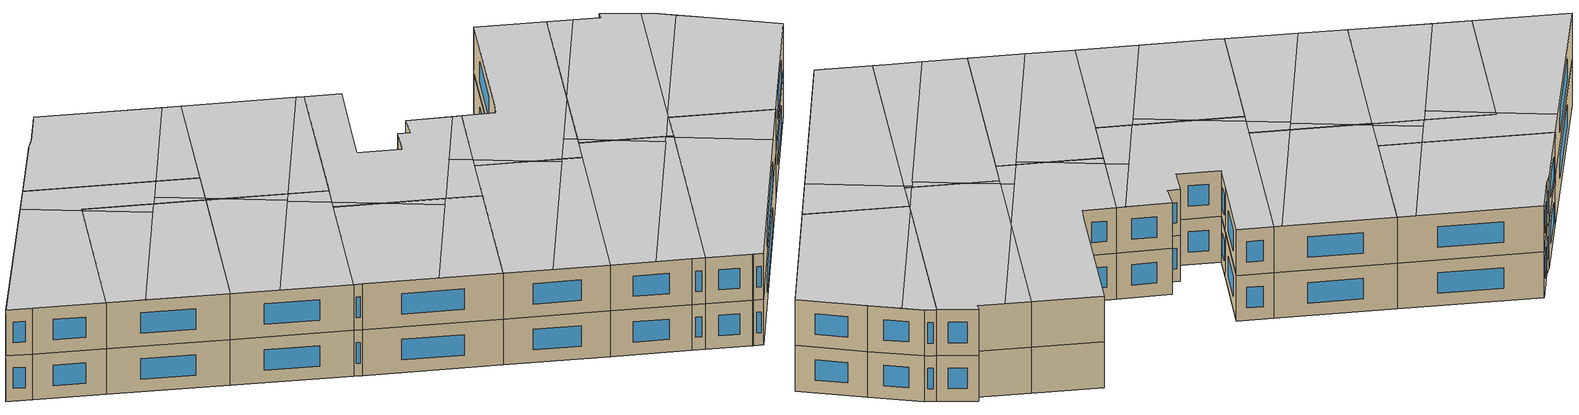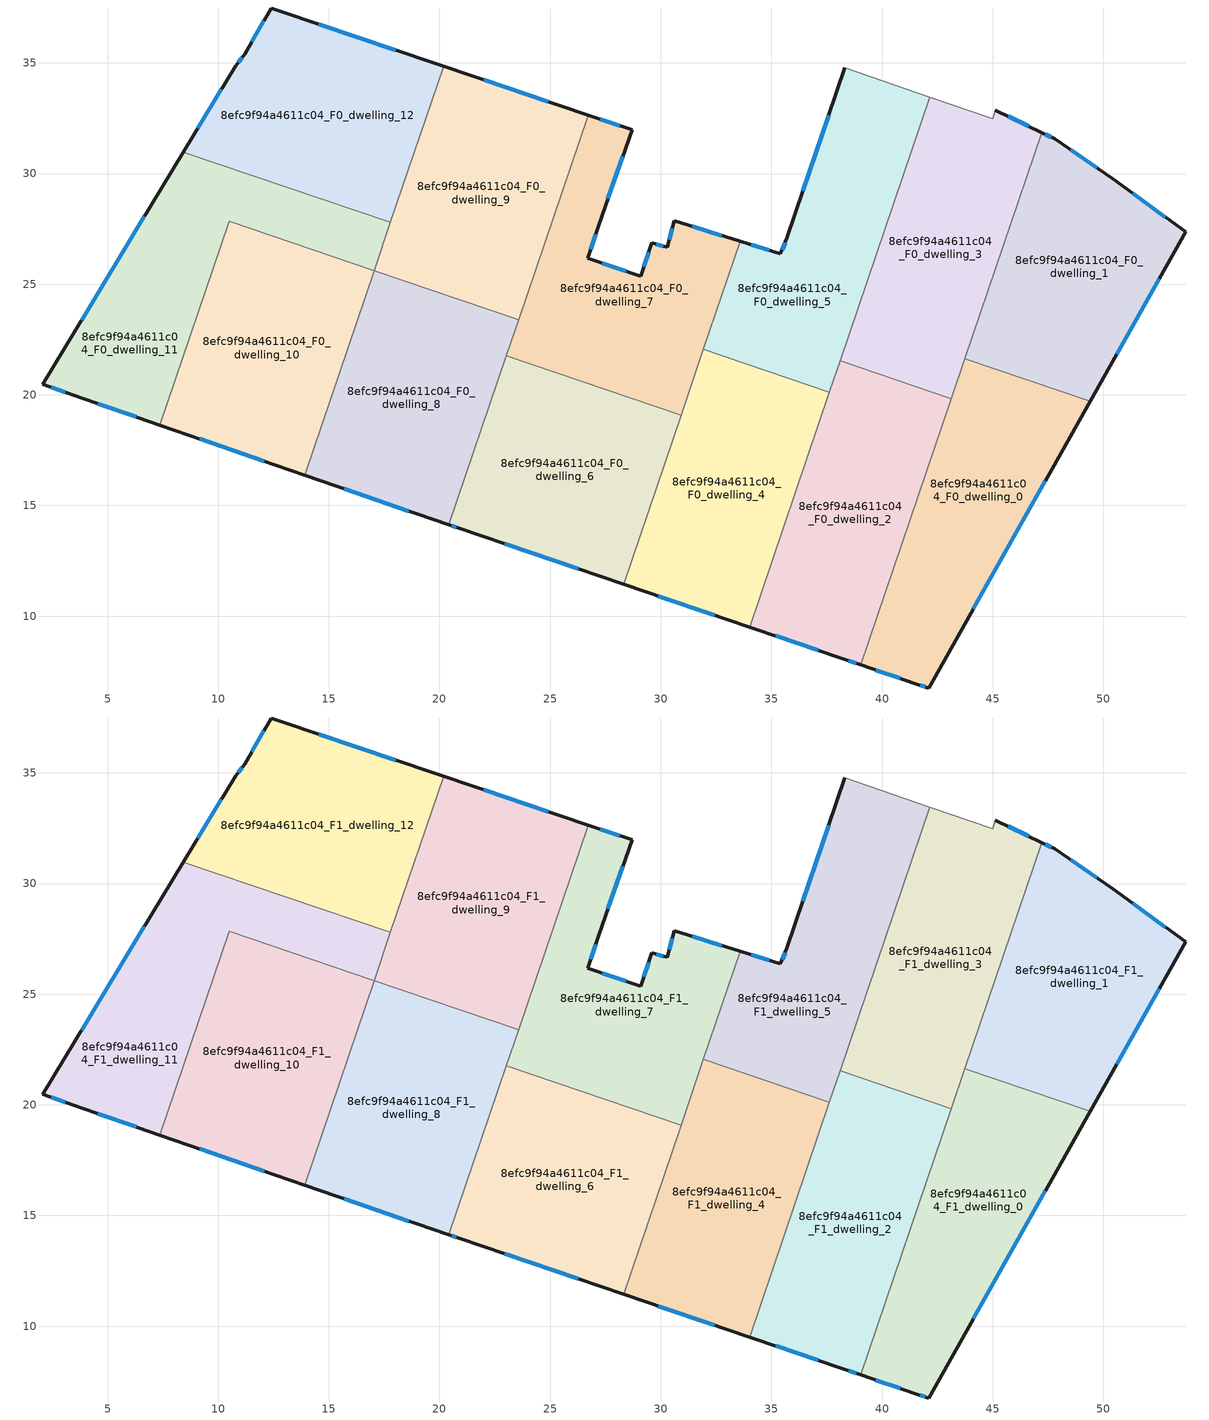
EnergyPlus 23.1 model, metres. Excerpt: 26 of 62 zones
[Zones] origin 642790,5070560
8efc9f94a4611c04_F0_dwelling_0
 floor ground (EU_floor_Construction): 49.41,19.71 42.1,6.75 41.57,6.93 41.5,6.95 39.04,7.8 43.74,21.63 z0
 wall outside (EU_wall_Construction): 39.04,7.8 41.5,6.95 41.57,6.93 42.1,6.75 49.41,19.71 z0:3
 wall to 8efc9f94a4611c04_F0_dwelling_1 (EU_wall_Construction): 49.41,19.71 43.74,21.63 z0:3
 wall to 8efc9f94a4611c04_F0_dwelling_2 (EU_wall_Construction): 43.13,19.82 39.04,7.8 z0:3
 wall to 8efc9f94a4611c04_F0_dwelling_3 (EU_wall_Construction): 43.74,21.63 43.13,19.82 z0:3
 window (EU_Window_Construction): 39.72,7.56 40.82,7.19 / 44.13,10.34 47.38,16.12 / 41.72,6.88 41.96,6.8 z0.83:2.17
8efc9f94a4611c04_F0_dwelling_1
 floor ground (EU_floor_Construction): 50.42,29.76 53.72,27.36 49.41,19.71 43.74,21.63 47.22,31.85 47.81,31.57 z0
 wall outside (EU_wall_Construction): 49.41,19.71 53.72,27.36 50.42,29.76 47.81,31.57 47.22,31.85 z0:3
 wall to 8efc9f94a4611c04_F0_dwelling_3 (EU_wall_Construction): 47.22,31.85 43.74,21.63 z0:3
 window (EU_Window_Construction): 50.6,21.83 52.52,25.24 / 47.65,31.65 47.38,31.77 / 49.7,30.26 48.54,31.07 / 52.8,28.03 51.33,29.1 z0.83:2.17
8efc9f94a4611c04_F0_dwelling_10
 floor ground (EU_floor_Construction): 17.05,25.62 13.9,16.37 7.37,18.63 10.5,27.84 z0
 wall outside (EU_wall_Construction): 7.37,18.63 13.9,16.37 z0:3
 wall to 8efc9f94a4611c04_F0_dwelling_11 (EU_wall_Construction): 17.05,25.62 10.5,27.84 7.37,18.63 z0:3
 wall to 8efc9f94a4611c04_F0_dwelling_8 (EU_wall_Construction): 13.9,16.37 17.04,25.61 z0:3
 window (EU_Window_Construction): 9.18,18.01 12.09,17 z0.83:2.17
8efc9f94a4611c04_F0_dwelling_11
 floor ground (EU_floor_Construction): 17.78,27.79 17.05,25.62 10.5,27.84 7.37,18.63 3.48,19.97 2.08,20.47 8.43,30.97 z0
 wall outside (EU_wall_Construction): 8.43,30.97 2.08,20.47 3.48,19.97 7.37,18.63 z0:3
 wall to 8efc9f94a4611c04_F0_dwelling_12 (EU_wall_Construction): 17.78,27.79 8.43,30.97 z0:3
 wall to 8efc9f94a4611c04_F0_dwelling_9 (EU_wall_Construction): 17.05,25.62 17.78,27.79 z0:3
 window (EU_Window_Construction): 4.56,19.6 6.29,19 / 2.47,20.33 3.09,20.11 / 6.67,28.07 3.84,23.38 z0.83:2.17
8efc9f94a4611c04_F0_dwelling_12
 floor ground (EU_floor_Construction): 20.19,34.85 17.78,27.79 8.43,30.97 10.79,34.88 11.19,35.38 12.39,37.48 z0
 wall outside (EU_wall_Construction): 20.19,34.85 12.39,37.48 11.19,35.38 10.79,34.88 8.43,30.97 z0:3
 wall to 8efc9f94a4611c04_F0_dwelling_9 (EU_wall_Construction): 17.78,27.79 20.19,34.85 z0:3
 window (EU_Window_Construction): 10.13,33.8 9.08,32.05 / 11.08,35.24 10.9,35.02 / 12.06,36.9 11.52,35.96 / 18.03,35.58 14.55,36.75 z0.83:2.17
8efc9f94a4611c04_F0_dwelling_2
 floor ground (EU_floor_Construction): 43.13,19.82 39.04,7.8 38.3,8.05 34.02,9.51 38.1,21.53 z0
 wall outside (EU_wall_Construction): 34.02,9.51 38.3,8.05 39.04,7.8 z0:3
 wall to 8efc9f94a4611c04_F0_dwelling_3 (EU_wall_Construction): 43.13,19.82 38.1,21.53 z0:3
 wall to 8efc9f94a4611c04_F0_dwelling_4 (EU_wall_Construction): 37.62,20.11 34.02,9.51 z0:3
 wall to 8efc9f94a4611c04_F0_dwelling_5 (EU_wall_Construction): 38.1,21.53 37.62,20.11 z0:3
 window (EU_Window_Construction): 35.2,9.1 37.11,8.46 / 38.51,7.98 38.83,7.87 z0.83:2.17
8efc9f94a4611c04_F0_dwelling_3
 floor ground (EU_floor_Construction): 47.22,31.85 43.13,19.82 38.1,21.53 42.16,33.45 45.01,32.47 45.11,32.87 z0
 wall outside (EU_wall_Construction): 47.22,31.85 45.11,32.87 z0:3
 wall adiabatic (EU_wall_Construction): 45.11,32.87 45.01,32.47 42.16,33.45 z0:3
 wall to 8efc9f94a4611c04_F0_dwelling_5 (EU_wall_Construction): 42.16,33.45 38.1,21.53 z0:3
 window (EU_Window_Construction): 46.64,32.14 45.7,32.59 z0.83:2.17
8efc9f94a4611c04_F0_dwelling_4
 floor ground (EU_floor_Construction): 37.62,20.11 34.02,9.51 28.32,11.44 31.93,22.05 z0
 wall outside (EU_wall_Construction): 28.32,11.44 34.02,9.51 z0:3
 wall to 8efc9f94a4611c04_F0_dwelling_5 (EU_wall_Construction): 37.62,20.11 31.93,22.05 z0:3
 wall to 8efc9f94a4611c04_F0_dwelling_6 (EU_wall_Construction): 30.92,19.08 28.32,11.44 z0:3
 wall to 8efc9f94a4611c04_F0_dwelling_7 (EU_wall_Construction): 31.93,22.05 30.92,19.08 z0:3
 window (EU_Window_Construction): 29.9,10.9 32.44,10.04 z0.83:2.17
8efc9f94a4611c04_F0_dwelling_5
 floor ground (EU_floor_Construction): 42.16,33.45 37.62,20.11 31.93,22.05 33.59,26.93 35.4,26.37 35.7,27.07 38.31,34.77 z0
 wall outside (EU_wall_Construction): 38.31,34.77 35.7,27.07 35.4,26.37 33.59,26.93 z0:3
 wall adiabatic (EU_wall_Construction): 42.16,33.45 38.31,34.77 z0:3
 wall to 8efc9f94a4611c04_F0_dwelling_7 (EU_wall_Construction): 33.59,26.93 31.93,22.05 z0:3
 window (EU_Window_Construction): 34.9,26.52 34.09,26.78 / 35.62,26.87 35.49,26.56 / 37.59,32.64 36.43,29.2 z0.83:2.17
8efc9f94a4611c04_F0_dwelling_6
 floor ground (EU_floor_Construction): 30.92,19.08 28.32,11.44 20.89,13.96 20.42,14.12 23.02,21.77 z0
 wall outside (EU_wall_Construction): 20.42,14.12 20.89,13.96 28.32,11.44 z0:3
 wall to 8efc9f94a4611c04_F0_dwelling_7 (EU_wall_Construction): 30.92,19.08 23.02,21.77 z0:3
 wall to 8efc9f94a4611c04_F0_dwelling_8 (EU_wall_Construction): 23.02,21.77 20.42,14.12 z0:3
 window (EU_Window_Construction): 20.55,14.08 20.76,14.01 / 22.95,13.26 26.26,12.14 z0.83:2.17
8efc9f94a4611c04_F0_dwelling_7
 floor ground (EU_floor_Construction): 28.7,31.97 27.2,27.67 26.7,26.17 29.1,25.37 29.6,26.87 30.3,26.67 30.6,27.87 33.59,26.93 30.92,19.08 23.02,21.77 26.72,32.64 z0
 wall outside (EU_wall_Construction): 33.59,26.93 30.6,27.87 30.3,26.67 29.6,26.87 29.1,25.37 26.7,26.17 27.2,27.67 28.7,31.97 26.72,32.64 z0:3
 wall to 8efc9f94a4611c04_F0_dwelling_9 (EU_wall_Construction): 26.72,32.64 23.57,23.39 z0:3
 wall to 8efc9f94a4611c04_F0_dwelling_8 (EU_wall_Construction): 23.57,23.39 23.02,21.77 z0:3
 window (EU_Window_Construction): 26.84,26.59 27.06,27.26 / 28.43,25.59 27.36,25.95 / 29.46,26.45 29.24,25.78 / 30.11,26.72 29.79,26.81 / 30.52,27.54 30.38,27 / 32.76,27.19 31.43,27.61 / 28.15,32.16 27.27,32.46 / 27.61,28.86 28.29,30.78 z0.83:2.17
8efc9f94a4611c04_F0_dwelling_8
 floor ground (EU_floor_Construction): 23.57,23.39 20.42,14.12 13.9,16.37 17.04,25.61 z0
 wall outside (EU_wall_Construction): 13.9,16.37 20.42,14.12 z0:3
 wall to 8efc9f94a4611c04_F0_dwelling_9 (EU_wall_Construction): 23.57,23.39 17.04,25.61 z0:3
 window (EU_Window_Construction): 15.71,15.75 18.62,14.75 z0.83:2.17
8efc9f94a4611c04_F0_dwelling_9
 floor ground (EU_floor_Construction): 26.72,32.64 23.57,23.39 17.04,25.61 20.19,34.85 z0
 wall outside (EU_wall_Construction): 26.72,32.64 20.19,34.85 z0:3
 window (EU_Window_Construction): 24.91,33.25 21.99,34.24 z0.83:2.17
8efc9f94a4611c04_F1_dwelling_0
 floor to 8efc9f94a4611c04_F0_dwelling_0 (EU_floor_Construction): 49.41,19.71 42.1,6.75 41.57,6.93 41.5,6.95 39.04,7.8 43.74,21.63 z3
 wall outside (EU_wall_Construction): 39.04,7.8 41.5,6.95 41.57,6.93 42.1,6.75 49.41,19.71 z3:6
 wall to 8efc9f94a4611c04_F1_dwelling_1 (EU_wall_Construction): 49.41,19.71 43.74,21.63 z3:6
 wall to 8efc9f94a4611c04_F1_dwelling_2 (EU_wall_Construction): 43.13,19.82 39.04,7.8 z3:6
 wall to 8efc9f94a4611c04_F1_dwelling_3 (EU_wall_Construction): 43.74,21.63 43.13,19.82 z3:6
 window (EU_Window_Construction): 39.72,7.56 40.82,7.19 / 44.13,10.34 47.38,16.12 / 41.72,6.88 41.96,6.8 z3.83:5.17
 ceiling to 8efc9f94a4611c04_F2_dwelling_11 (EU_floor_Construction): 42.1,6.75 47.86,16.97 43.07,19.66 39.04,7.8 41.5,6.95 z6
 ceiling to 8efc9f94a4611c04_F2_dwelling_10 (EU_floor_Construction): 47.86,16.97 49.4,19.71 43.74,21.63 43.07,19.66 z6
8efc9f94a4611c04_F1_dwelling_1
 floor to 8efc9f94a4611c04_F0_dwelling_1 (EU_floor_Construction): 50.42,29.76 53.72,27.36 49.41,19.71 43.74,21.63 47.22,31.85 47.81,31.57 z3
 wall outside (EU_wall_Construction): 49.41,19.71 53.72,27.36 50.42,29.76 47.81,31.57 47.22,31.85 z3:6
 wall to 8efc9f94a4611c04_F1_dwelling_3 (EU_wall_Construction): 47.22,31.85 43.74,21.63 z3:6
 window (EU_Window_Construction): 50.6,21.83 52.52,25.24 / 47.65,31.65 47.38,31.77 / 49.7,30.26 48.54,31.07 / 52.8,28.03 51.33,29.1 z3.83:5.17
 ceiling to 8efc9f94a4611c04_F2_dwelling_10 (EU_floor_Construction): 49.4,19.71 53.72,27.36 50.42,29.76 48.85,30.85 43.87,21.99 43.74,21.63 z6
 ceiling to 8efc9f94a4611c04_F2_dwelling_8 (EU_floor_Construction): 43.87,21.99 48.85,30.85 47.81,31.57 47.22,31.85 z6
8efc9f94a4611c04_F1_dwelling_10
 floor to 8efc9f94a4611c04_F0_dwelling_10 (EU_floor_Construction): 17.05,25.62 13.9,16.37 7.37,18.63 10.5,27.84 z3
 wall outside (EU_wall_Construction): 7.37,18.63 13.9,16.37 z3:6
 wall to 8efc9f94a4611c04_F1_dwelling_11 (EU_wall_Construction): 17.05,25.62 10.5,27.84 7.37,18.63 z3:6
 wall to 8efc9f94a4611c04_F1_dwelling_8 (EU_wall_Construction): 13.9,16.37 17.04,25.61 z3:6
 window (EU_Window_Construction): 9.18,18.01 12.09,17 z3.83:5.17
 ceiling to 8efc9f94a4611c04_F2_dwelling_3 (EU_floor_Construction): 13.9,16.37 17.05,25.62 14.32,26.54 9.46,17.91 z6
 ceiling to 8efc9f94a4611c04_F2_dwelling_1 (EU_floor_Construction): 9.46,17.91 13.88,25.76 10.45,27.69 7.37,18.63 z6
 ceiling to 8efc9f94a4611c04_F2_dwelling_0 (EU_floor_Construction): 13.88,25.76 14.32,26.54 10.5,27.84 10.45,27.69 z6
8efc9f94a4611c04_F1_dwelling_11
 floor to 8efc9f94a4611c04_F0_dwelling_11 (EU_floor_Construction): 17.78,27.79 17.05,25.62 10.5,27.84 7.37,18.63 3.48,19.97 2.08,20.47 8.43,30.97 z3
 wall outside (EU_wall_Construction): 8.43,30.97 2.08,20.47 3.48,19.97 7.37,18.63 z3:6
 wall to 8efc9f94a4611c04_F1_dwelling_12 (EU_wall_Construction): 17.78,27.79 8.43,30.97 z3:6
 wall to 8efc9f94a4611c04_F1_dwelling_9 (EU_wall_Construction): 17.05,25.62 17.78,27.79 z3:6
 window (EU_Window_Construction): 4.56,19.6 6.29,19 / 2.47,20.33 3.09,20.11 / 6.67,28.07 3.84,23.38 z3.83:5.17
 ceiling to 8efc9f94a4611c04_F2_dwelling_1 (EU_floor_Construction): 7.37,18.63 10.45,27.69 7.46,29.38 2.08,20.47 3.48,19.97 z6
 ceiling to 8efc9f94a4611c04_F2_dwelling_0 (EU_floor_Construction): 14.32,26.54 15.47,28.58 8.43,30.97 7.46,29.38 10.45,27.69 10.5,27.84 z6
 ceiling adiabatic (EU_roof_Construction): 17.1,25.77 17.78,27.79 15.47,28.58 14.66,27.14 z6
 ceiling to 8efc9f94a4611c04_F2_dwelling_3 (EU_floor_Construction): 17.05,25.62 17.1,25.77 14.66,27.14 14.32,26.54 z6
8efc9f94a4611c04_F1_dwelling_12
 floor to 8efc9f94a4611c04_F0_dwelling_12 (EU_floor_Construction): 20.19,34.85 17.78,27.79 8.43,30.97 10.79,34.88 11.19,35.38 12.39,37.48 z3
 wall outside (EU_wall_Construction): 20.19,34.85 12.39,37.48 11.19,35.38 10.79,34.88 8.43,30.97 z3:6
 wall to 8efc9f94a4611c04_F1_dwelling_9 (EU_wall_Construction): 17.78,27.79 20.19,34.85 z3:6
 window (EU_Window_Construction): 10.13,33.8 9.08,32.05 / 11.08,35.24 10.9,35.02 / 12.06,36.9 11.52,35.96 / 18.03,35.58 14.55,36.75 z3.83:5.17
 ceiling to 8efc9f94a4611c04_F2_dwelling_0 (EU_floor_Construction): 15.47,28.58 19.19,35.19 12.39,37.48 11.19,35.38 10.79,34.88 8.43,30.97 z6
 ceiling adiabatic (EU_roof_Construction): 17.78,27.79 20.19,34.85 19.19,35.19 15.47,28.58 z6
8efc9f94a4611c04_F1_dwelling_2
 floor to 8efc9f94a4611c04_F0_dwelling_2 (EU_floor_Construction): 43.13,19.82 39.04,7.8 38.3,8.05 34.02,9.51 38.1,21.53 z3
 wall outside (EU_wall_Construction): 34.02,9.51 38.3,8.05 39.04,7.8 z3:6
 wall to 8efc9f94a4611c04_F1_dwelling_3 (EU_wall_Construction): 43.13,19.82 38.1,21.53 z3:6
 wall to 8efc9f94a4611c04_F1_dwelling_4 (EU_wall_Construction): 37.62,20.11 34.02,9.51 z3:6
 wall to 8efc9f94a4611c04_F1_dwelling_5 (EU_wall_Construction): 38.1,21.53 37.62,20.11 z3:6
 window (EU_Window_Construction): 35.2,9.1 37.11,8.46 / 38.51,7.98 38.83,7.87 z3.83:5.17
 ceiling to 8efc9f94a4611c04_F2_dwelling_9 (EU_floor_Construction): 36.38,8.7 42.45,19.49 39.92,20.91 38.1,21.53 34.02,9.51 z6
 ceiling to 8efc9f94a4611c04_F2_dwelling_11 (EU_floor_Construction): 39.04,7.8 43.07,19.66 42.68,19.88 36.38,8.7 38.3,8.05 z6
 ceiling to 8efc9f94a4611c04_F2_dwelling_8 (EU_floor_Construction): 42.45,19.49 42.72,19.96 39.92,20.91 z6
 ceiling to 8efc9f94a4611c04_F2_dwelling_10 (EU_floor_Construction): 43.07,19.66 43.13,19.82 42.72,19.96 42.68,19.88 z6
8efc9f94a4611c04_F1_dwelling_3
 floor to 8efc9f94a4611c04_F0_dwelling_3 (EU_floor_Construction): 47.22,31.85 43.13,19.82 38.1,21.53 42.16,33.45 45.01,32.47 45.11,32.87 z3
 wall outside (EU_wall_Construction): 47.22,31.85 45.11,32.87 z3:6
 wall adiabatic (EU_wall_Construction): 45.11,32.87 45.01,32.47 42.16,33.45 z3:6
 wall to 8efc9f94a4611c04_F1_dwelling_5 (EU_wall_Construction): 42.16,33.45 38.1,21.53 z3:6
 window (EU_Window_Construction): 46.64,32.14 45.7,32.59 z3.83:5.17
 ceiling to 8efc9f94a4611c04_F2_dwelling_8 (EU_floor_Construction): 43.87,21.99 47.22,31.85 45.11,32.87 45.01,32.47 43.56,32.97 39.62,25.97 38.22,21.87 39.92,20.91 42.72,19.96 z6
 ceiling to 8efc9f94a4611c04_F2_dwelling_6 (EU_floor_Construction): 39.62,25.97 43.56,32.97 42.16,33.45 z6
 ceiling to 8efc9f94a4611c04_F2_dwelling_10 (EU_floor_Construction): 43.13,19.82 43.87,21.99 42.72,19.96 z6
 ceiling to 8efc9f94a4611c04_F2_dwelling_9 (EU_floor_Construction): 39.92,20.91 38.22,21.87 38.1,21.53 z6
8efc9f94a4611c04_F1_dwelling_4
 floor to 8efc9f94a4611c04_F0_dwelling_4 (EU_floor_Construction): 37.62,20.11 34.02,9.51 28.32,11.44 31.93,22.05 z3
 wall outside (EU_wall_Construction): 28.32,11.44 34.02,9.51 z3:6
 wall to 8efc9f94a4611c04_F1_dwelling_5 (EU_wall_Construction): 37.62,20.11 31.93,22.05 z3:6
 wall to 8efc9f94a4611c04_F1_dwelling_6 (EU_wall_Construction): 30.92,19.08 28.32,11.44 z3:6
 wall to 8efc9f94a4611c04_F1_dwelling_7 (EU_wall_Construction): 31.93,22.05 30.92,19.08 z3:6
 window (EU_Window_Construction): 29.9,10.9 32.44,10.04 z3.83:5.17
 ceiling to 8efc9f94a4611c04_F2_dwelling_7 (EU_floor_Construction): 30.93,10.55 36.39,20.24 35.05,20.99 31.93,22.05 28.32,11.44 z6
 ceiling to 8efc9f94a4611c04_F2_dwelling_6 (EU_floor_Construction): 36.39,20.24 36.53,20.49 35.05,20.99 z6
 ceiling to 8efc9f94a4611c04_F2_dwelling_9 (EU_floor_Construction): 34.02,9.51 37.62,20.11 36.53,20.49 30.93,10.55 z6
8efc9f94a4611c04_F1_dwelling_5
 floor to 8efc9f94a4611c04_F0_dwelling_5 (EU_floor_Construction): 42.16,33.45 37.62,20.11 31.93,22.05 33.59,26.93 35.4,26.37 35.7,27.07 38.31,34.77 z3
 wall outside (EU_wall_Construction): 38.31,34.77 35.7,27.07 35.4,26.37 33.59,26.93 z3:6
 wall adiabatic (EU_wall_Construction): 42.16,33.45 38.31,34.77 z3:6
 wall to 8efc9f94a4611c04_F1_dwelling_7 (EU_wall_Construction): 33.59,26.93 31.93,22.05 z3:6
 window (EU_Window_Construction): 34.9,26.52 34.09,26.78 / 35.62,26.87 35.49,26.56 / 37.59,32.64 36.43,29.2 z3.83:5.17
 ceiling to 8efc9f94a4611c04_F2_dwelling_6 (EU_floor_Construction): 36.53,20.49 39.62,25.97 42.16,33.45 38.31,34.77 35.7,27.07 35.4,26.37 33.59,26.93 32.13,22.63 35.05,20.99 z6
 ceiling to 8efc9f94a4611c04_F2_dwelling_8 (EU_floor_Construction): 38.22,21.87 39.62,25.97 37.53,22.26 z6
 ceiling to 8efc9f94a4611c04_F2_dwelling_7 (EU_floor_Construction): 35.05,20.99 32.13,22.63 31.93,22.05 z6
 ceiling to 8efc9f94a4611c04_F2_dwelling_9 (EU_floor_Construction): 37.62,20.11 38.22,21.87 37.53,22.26 36.53,20.49 z6
8efc9f94a4611c04_F1_dwelling_6
 floor to 8efc9f94a4611c04_F0_dwelling_6 (EU_floor_Construction): 30.92,19.08 28.32,11.44 20.89,13.96 20.42,14.12 23.02,21.77 z3
 wall outside (EU_wall_Construction): 20.42,14.12 20.89,13.96 28.32,11.44 z3:6
 wall to 8efc9f94a4611c04_F1_dwelling_7 (EU_wall_Construction): 30.92,19.08 23.02,21.77 z3:6
 wall to 8efc9f94a4611c04_F1_dwelling_8 (EU_wall_Construction): 23.02,21.77 20.42,14.12 z3:6
 window (EU_Window_Construction): 20.55,14.08 20.76,14.01 / 22.95,13.26 26.26,12.14 z3.83:5.17
 ceiling to 8efc9f94a4611c04_F2_dwelling_5 (EU_floor_Construction): 24.92,12.59 28.62,19.17 25.52,20.92 23.02,21.77 20.42,14.12 20.89,13.96 z6
 ceiling to 8efc9f94a4611c04_F2_dwelling_7 (EU_floor_Construction): 28.32,11.44 30.92,19.08 28.95,19.75 24.92,12.59 z6
 ceiling to 8efc9f94a4611c04_F2_dwelling_4 (EU_floor_Construction): 28.62,19.17 28.95,19.75 25.52,20.92 z6
8efc9f94a4611c04_F1_dwelling_7
 floor to 8efc9f94a4611c04_F0_dwelling_7 (EU_floor_Construction): 28.7,31.97 27.2,27.67 26.7,26.17 29.1,25.37 29.6,26.87 30.3,26.67 30.6,27.87 33.59,26.93 30.92,19.08 23.02,21.77 26.72,32.64 z3
 wall outside (EU_wall_Construction): 33.59,26.93 30.6,27.87 30.3,26.67 29.6,26.87 29.1,25.37 26.7,26.17 27.2,27.67 28.7,31.97 26.72,32.64 z3:6
 wall to 8efc9f94a4611c04_F1_dwelling_9 (EU_wall_Construction): 26.72,32.64 23.57,23.39 z3:6
 wall to 8efc9f94a4611c04_F1_dwelling_8 (EU_wall_Construction): 23.57,23.39 23.02,21.77 z3:6
 window (EU_Window_Construction): 26.84,26.59 27.06,27.26 / 28.43,25.59 27.36,25.95 / 29.46,26.45 29.24,25.78 / 30.11,26.72 29.79,26.81 / 30.52,27.54 30.38,27 / 32.76,27.19 31.43,27.61 / 28.15,32.16 27.27,32.46 / 27.61,28.86 28.29,30.78 z3.83:5.17
 ceiling to 8efc9f94a4611c04_F2_dwelling_4 (EU_floor_Construction): 28.95,19.75 33.09,27.09 30.6,27.87 30.3,26.67 29.6,26.87 29.1,25.37 26.7,26.17 27.2,27.67 28.7,31.97 26.72,32.64 23.18,22.24 25.52,20.92 z6
 ceiling to 8efc9f94a4611c04_F2_dwelling_5 (EU_floor_Construction): 25.52,20.92 23.18,22.24 23.02,21.77 z6
 ceiling to 8efc9f94a4611c04_F2_dwelling_7 (EU_floor_Construction): 30.92,19.08 32.13,22.63 30.95,23.3 28.95,19.75 z6
 ceiling to 8efc9f94a4611c04_F2_dwelling_6 (EU_floor_Construction): 32.13,22.63 33.59,26.93 33.09,27.09 30.95,23.3 z6
8efc9f94a4611c04_F1_dwelling_8
 floor to 8efc9f94a4611c04_F0_dwelling_8 (EU_floor_Construction): 23.57,23.39 20.42,14.12 13.9,16.37 17.04,25.61 z3
 wall outside (EU_wall_Construction): 13.9,16.37 20.42,14.12 z3:6
 wall to 8efc9f94a4611c04_F1_dwelling_9 (EU_wall_Construction): 23.57,23.39 17.04,25.61 z3:6
 window (EU_Window_Construction): 15.71,15.75 18.62,14.75 z3.83:5.17
 ceiling to 8efc9f94a4611c04_F2_dwelling_3 (EU_floor_Construction): 16.52,15.47 21.06,23.54 17.9,25.31 17.04,25.61 13.9,16.37 z6
 ceiling to 8efc9f94a4611c04_F2_dwelling_2 (EU_floor_Construction): 21.06,23.54 21.4,24.13 17.9,25.31 z6
 ceiling to 8efc9f94a4611c04_F2_dwelling_5 (EU_floor_Construction): 20.42,14.12 23.18,22.24 21.02,23.45 16.52,15.47 z6
 ceiling to 8efc9f94a4611c04_F2_dwelling_4 (EU_floor_Construction): 23.18,22.24 23.57,23.39 21.4,24.13 21.02,23.45 z6
8efc9f94a4611c04_F1_dwelling_9
 floor to 8efc9f94a4611c04_F0_dwelling_9 (EU_floor_Construction): 26.72,32.64 23.57,23.39 17.04,25.61 20.19,34.85 z3
 wall outside (EU_wall_Construction): 26.72,32.64 20.19,34.85 z3:6
 window (EU_Window_Construction): 24.91,33.25 21.99,34.24 z3.83:5.17
 ceiling to 8efc9f94a4611c04_F2_dwelling_2 (EU_floor_Construction): 21.4,24.13 26.28,32.79 20.19,34.85 17.1,25.77 17.9,25.31 z6
 ceiling adiabatic (EU_roof_Construction): 23.57,23.39 26.72,32.64 26.28,32.79 21.4,24.13 z6
 ceiling to 8efc9f94a4611c04_F2_dwelling_3 (EU_floor_Construction): 17.9,25.31 17.1,25.77 17.05,25.62 z6
[Building]
EU S2 Campaign: North Axis=0; Terrain=City; Solar Distribution=FullExterior
[Site:Location]
Lyon-Bron: Latitude=45.75; Longitude=5; Time Zone=1; Elevation=198
[SizingPeriod:WeatherFileDays]
AnnualSizingPeriod: Begin Month=1; Begin Day of Month=1; End Month=12; End Day of Month=31; Day of Week for Start Day=Monday; Use Weather File Daylight Saving Period=No; Use Weather File Rain and Snow Indicators=No
[MATERIAL]
EU_InternalMass_Material: Roughness=MediumRough; Thickness=0.1; Conductivity=1; Density=1800; Specific Heat=900; Thermal Absorptance=0.9; Solar Absorptance=0.7; Visible Absorptance=0.7
[MATERIAL:NOMASS] Roughness=MediumRough; Thermal Absorptance=0.9; Solar Absorptance=0.7; Visible Absorptance=0.7
Name | Thermal Resistance
EU_wall_NoMass | 1.97775
EU_roof_NoMass | 1.81626
EU_floor_NoMass | 1.84812
[WINDOWMATERIAL:SIMPLEGLAZINGSYSTEM]
EU_Window_SimpleGlazing: UFactor=3.27502; Solar Heat Gain Coefficient=0.76; Visible Transmittance=0.76
[CONSTRUCTION]
EU_wall_Construction: EU_wall_NoMass
EU_roof_Construction: EU_roof_NoMass
EU_floor_Construction: EU_floor_NoMass
EU_Window_Construction: EU_Window_SimpleGlazing
EU_InternalMass_Construction: EU_InternalMass_Material
[ZONE] Type=1; Multiplier=1; Ceiling Height=autocalculate; Floor Area=autocalculate; Part of Total Floor Area=Yes
Name | Volume
8efc9f94a4611c04_F0_dwelling_0; 8efc9f94a4611c04_F1_dwelling_0 | 202.153
8efc9f94a4611c04_F0_dwelling_1; 8efc9f94a4611c04_F1_dwelling_1; 8efc9f94a4611c04_F0_dwelling_7; 8efc9f94a4611c04_F1_dwelling_7 | 202.135
8efc9f94a4611c04_F0_dwelling_10; 8efc9f94a4611c04_F1_dwelling_10; 8efc9f94a4611c04_F0_dwelling_11; 8efc9f94a4611c04_F1_dwelling_11 | 202.138
8efc9f94a4611c04_F0_dwelling_12; 8efc9f94a4611c04_F1_dwelling_12; 8efc9f94a4611c04_F0_dwelling_6; 8efc9f94a4611c04_F1_dwelling_6 | 202.134
8efc9f94a4611c04_F0_dwelling_2; 8efc9f94a4611c04_F1_dwelling_2 | 202.1
8efc9f94a4611c04_F0_dwelling_3; 8efc9f94a4611c04_F1_dwelling_3; 8efc9f94a4611c04_F0_dwelling_8; 8efc9f94a4611c04_F1_dwelling_8 | 202.113
8efc9f94a4611c04_F0_dwelling_4; 8efc9f94a4611c04_F1_dwelling_4 | 202.154
8efc9f94a4611c04_F0_dwelling_5; 8efc9f94a4611c04_F1_dwelling_5 | 202.143
8efc9f94a4611c04_F0_dwelling_9; 8efc9f94a4611c04_F1_dwelling_9 | 202.12
[INTERNALMASS] Construction=EU_InternalMass_Construction
Name | Zone or ZoneList | Surface Area
8efc9f94a4611c04_F0_dwelling_0_EU_InternalMass | 8efc9f94a4611c04_F0_dwelling_0 | 67.3843
8efc9f94a4611c04_F0_dwelling_1_EU_InternalMass | 8efc9f94a4611c04_F0_dwelling_1 | 67.3783
8efc9f94a4611c04_F0_dwelling_2_EU_InternalMass | 8efc9f94a4611c04_F0_dwelling_2 | 67.3668
8efc9f94a4611c04_F0_dwelling_3_EU_InternalMass | 8efc9f94a4611c04_F0_dwelling_3 | 67.3711
8efc9f94a4611c04_F0_dwelling_4_EU_InternalMass | 8efc9f94a4611c04_F0_dwelling_4 | 67.3826
8efc9f94a4611c04_F0_dwelling_5_EU_InternalMass | 8efc9f94a4611c04_F0_dwelling_5 | 67.381
8efc9f94a4611c04_F0_dwelling_6_EU_InternalMass | 8efc9f94a4611c04_F0_dwelling_6 | 67.3761
8efc9f94a4611c04_F0_dwelling_7_EU_InternalMass | 8efc9f94a4611c04_F0_dwelling_7 | 67.3781
8efc9f94a4611c04_F0_dwelling_8_EU_InternalMass | 8efc9f94a4611c04_F0_dwelling_8 | 67.3727
8efc9f94a4611c04_F0_dwelling_9_EU_InternalMass | 8efc9f94a4611c04_F0_dwelling_9 | 67.3726
8efc9f94a4611c04_F0_dwelling_10_EU_InternalMass | 8efc9f94a4611c04_F0_dwelling_10 | 67.3805
8efc9f94a4611c04_F0_dwelling_11_EU_InternalMass | 8efc9f94a4611c04_F0_dwelling_11 | 67.3796
8efc9f94a4611c04_F0_dwelling_12_EU_InternalMass | 8efc9f94a4611c04_F0_dwelling_12 | 67.3776
8efc9f94a4611c04_F1_dwelling_0_EU_InternalMass | 8efc9f94a4611c04_F1_dwelling_0 | 67.3843
8efc9f94a4611c04_F1_dwelling_1_EU_InternalMass | 8efc9f94a4611c04_F1_dwelling_1 | 67.3783
8efc9f94a4611c04_F1_dwelling_2_EU_InternalMass | 8efc9f94a4611c04_F1_dwelling_2 | 67.3668
8efc9f94a4611c04_F1_dwelling_3_EU_InternalMass | 8efc9f94a4611c04_F1_dwelling_3 | 67.3711
8efc9f94a4611c04_F1_dwelling_4_EU_InternalMass | 8efc9f94a4611c04_F1_dwelling_4 | 67.3826
8efc9f94a4611c04_F1_dwelling_5_EU_InternalMass | 8efc9f94a4611c04_F1_dwelling_5 | 67.381
8efc9f94a4611c04_F1_dwelling_6_EU_InternalMass | 8efc9f94a4611c04_F1_dwelling_6 | 67.3761
8efc9f94a4611c04_F1_dwelling_7_EU_InternalMass | 8efc9f94a4611c04_F1_dwelling_7 | 67.3781
8efc9f94a4611c04_F1_dwelling_8_EU_InternalMass | 8efc9f94a4611c04_F1_dwelling_8 | 67.3727
8efc9f94a4611c04_F1_dwelling_9_EU_InternalMass | 8efc9f94a4611c04_F1_dwelling_9 | 67.3726
8efc9f94a4611c04_F1_dwelling_10_EU_InternalMass | 8efc9f94a4611c04_F1_dwelling_10 | 67.3805
8efc9f94a4611c04_F1_dwelling_11_EU_InternalMass | 8efc9f94a4611c04_F1_dwelling_11 | 67.3796
8efc9f94a4611c04_F1_dwelling_12_EU_InternalMass | 8efc9f94a4611c04_F1_dwelling_12 | 67.3776
[OTHEREQUIPMENT] Fuel Type=Electricity; Design Level Calculation Method=Watts/Area; Power per Zone Floor Area=1; Fraction Latent=0; Fraction Radiant=0; Fraction Lost=0; Carbon Dioxide Generation Rate=0; EndUse Subcategory=EU_Step8_InternalGains
Name | Zone or ZoneList or Space or SpaceList | Schedule
EU_Step8_InternalGain_8efc9f94a4611c04_F0_dwelling_0_f000 | 8efc9f94a4611c04_F0_dwelling_0 | EU_Step8_GainSchedule_8efc9f94a4611c04_F0_dwelling_0_f000
EU_Step8_InternalGain_8efc9f94a4611c04_F0_dwelling_1_f000 | 8efc9f94a4611c04_F0_dwelling_1 | EU_Step8_GainSchedule_8efc9f94a4611c04_F0_dwelling_1_f000
EU_Step8_InternalGain_8efc9f94a4611c04_F0_dwelling_2_f000 | 8efc9f94a4611c04_F0_dwelling_2 | EU_Step8_GainSchedule_8efc9f94a4611c04_F0_dwelling_2_f000
EU_Step8_InternalGain_8efc9f94a4611c04_F0_dwelling_3_f000 | 8efc9f94a4611c04_F0_dwelling_3 | EU_Step8_GainSchedule_8efc9f94a4611c04_F0_dwelling_3_f000
EU_Step8_InternalGain_8efc9f94a4611c04_F0_dwelling_4_f000 | 8efc9f94a4611c04_F0_dwelling_4 | EU_Step8_GainSchedule_8efc9f94a4611c04_F0_dwelling_4_f000
EU_Step8_InternalGain_8efc9f94a4611c04_F0_dwelling_5_f000 | 8efc9f94a4611c04_F0_dwelling_5 | EU_Step8_GainSchedule_8efc9f94a4611c04_F0_dwelling_5_f000
EU_Step8_InternalGain_8efc9f94a4611c04_F0_dwelling_6_f000 | 8efc9f94a4611c04_F0_dwelling_6 | EU_Step8_GainSchedule_8efc9f94a4611c04_F0_dwelling_6_f000
EU_Step8_InternalGain_8efc9f94a4611c04_F0_dwelling_7_f000 | 8efc9f94a4611c04_F0_dwelling_7 | EU_Step8_GainSchedule_8efc9f94a4611c04_F0_dwelling_7_f000
EU_Step8_InternalGain_8efc9f94a4611c04_F0_dwelling_8_f000 | 8efc9f94a4611c04_F0_dwelling_8 | EU_Step8_GainSchedule_8efc9f94a4611c04_F0_dwelling_8_f000
EU_Step8_InternalGain_8efc9f94a4611c04_F0_dwelling_9_f000 | 8efc9f94a4611c04_F0_dwelling_9 | EU_Step8_GainSchedule_8efc9f94a4611c04_F0_dwelling_9_f000
EU_Step8_InternalGain_8efc9f94a4611c04_F0_dwelling_10_f000 | 8efc9f94a4611c04_F0_dwelling_10 | EU_Step8_GainSchedule_8efc9f94a4611c04_F0_dwelling_10_f000
EU_Step8_InternalGain_8efc9f94a4611c04_F0_dwelling_11_f000 | 8efc9f94a4611c04_F0_dwelling_11 | EU_Step8_GainSchedule_8efc9f94a4611c04_F0_dwelling_11_f000
EU_Step8_InternalGain_8efc9f94a4611c04_F0_dwelling_12_f000 | 8efc9f94a4611c04_F0_dwelling_12 | EU_Step8_GainSchedule_8efc9f94a4611c04_F0_dwelling_12_f000
EU_Step8_InternalGain_8efc9f94a4611c04_F1_dwelling_0_f000 | 8efc9f94a4611c04_F1_dwelling_0 | EU_Step8_GainSchedule_8efc9f94a4611c04_F1_dwelling_0_f000
EU_Step8_InternalGain_8efc9f94a4611c04_F1_dwelling_1_f000 | 8efc9f94a4611c04_F1_dwelling_1 | EU_Step8_GainSchedule_8efc9f94a4611c04_F1_dwelling_1_f000
EU_Step8_InternalGain_8efc9f94a4611c04_F1_dwelling_2_f000 | 8efc9f94a4611c04_F1_dwelling_2 | EU_Step8_GainSchedule_8efc9f94a4611c04_F1_dwelling_2_f000
EU_Step8_InternalGain_8efc9f94a4611c04_F1_dwelling_3_f000 | 8efc9f94a4611c04_F1_dwelling_3 | EU_Step8_GainSchedule_8efc9f94a4611c04_F1_dwelling_3_f000
EU_Step8_InternalGain_8efc9f94a4611c04_F1_dwelling_4_f000 | 8efc9f94a4611c04_F1_dwelling_4 | EU_Step8_GainSchedule_8efc9f94a4611c04_F1_dwelling_4_f000
EU_Step8_InternalGain_8efc9f94a4611c04_F1_dwelling_5_f000 | 8efc9f94a4611c04_F1_dwelling_5 | EU_Step8_GainSchedule_8efc9f94a4611c04_F1_dwelling_5_f000
EU_Step8_InternalGain_8efc9f94a4611c04_F1_dwelling_6_f000 | 8efc9f94a4611c04_F1_dwelling_6 | EU_Step8_GainSchedule_8efc9f94a4611c04_F1_dwelling_6_f000
EU_Step8_InternalGain_8efc9f94a4611c04_F1_dwelling_7_f000 | 8efc9f94a4611c04_F1_dwelling_7 | EU_Step8_GainSchedule_8efc9f94a4611c04_F1_dwelling_7_f000
EU_Step8_InternalGain_8efc9f94a4611c04_F1_dwelling_8_f000 | 8efc9f94a4611c04_F1_dwelling_8 | EU_Step8_GainSchedule_8efc9f94a4611c04_F1_dwelling_8_f000
EU_Step8_InternalGain_8efc9f94a4611c04_F1_dwelling_9_f000 | 8efc9f94a4611c04_F1_dwelling_9 | EU_Step8_GainSchedule_8efc9f94a4611c04_F1_dwelling_9_f000
EU_Step8_InternalGain_8efc9f94a4611c04_F1_dwelling_10_f000 | 8efc9f94a4611c04_F1_dwelling_10 | EU_Step8_GainSchedule_8efc9f94a4611c04_F1_dwelling_10_f000
EU_Step8_InternalGain_8efc9f94a4611c04_F1_dwelling_11_f000 | 8efc9f94a4611c04_F1_dwelling_11 | EU_Step8_GainSchedule_8efc9f94a4611c04_F1_dwelling_11_f000
EU_Step8_InternalGain_8efc9f94a4611c04_F1_dwelling_12_f000 | 8efc9f94a4611c04_F1_dwelling_12 | EU_Step8_GainSchedule_8efc9f94a4611c04_F1_dwelling_12_f000
[ZONEVENTILATION:DESIGNFLOWRATE] Schedule=EU_AlwaysOn; Design Flow Rate Calculation Method=AirChanges/Hour; Air Changes per Hour=0.759424; Ventilation Type=Natural; Fan Pressure Rise=0; Fan Total Efficiency=1; Constant Term Coefficient=1; Temperature Term Coefficient=0; Velocity Term Coefficient=0; Velocity Squared Term Coefficient=0; Minimum Indoor Temperature=-100; Maximum Indoor Temperature=100; Delta Temperature=-100; Minimum Outdoor Temperature=-100; Maximum Outdoor Temperature=100; Maximum Wind Speed=40
Name | Zone or ZoneList or Space or SpaceList
EU_ConstantAir_8efc9f94a4611c04_F0_dwelling_0 | 8efc9f94a4611c04_F0_dwelling_0
EU_ConstantAir_8efc9f94a4611c04_F0_dwelling_1 | 8efc9f94a4611c04_F0_dwelling_1
EU_ConstantAir_8efc9f94a4611c04_F0_dwelling_2 | 8efc9f94a4611c04_F0_dwelling_2
EU_ConstantAir_8efc9f94a4611c04_F0_dwelling_3 | 8efc9f94a4611c04_F0_dwelling_3
EU_ConstantAir_8efc9f94a4611c04_F0_dwelling_4 | 8efc9f94a4611c04_F0_dwelling_4
EU_ConstantAir_8efc9f94a4611c04_F0_dwelling_5 | 8efc9f94a4611c04_F0_dwelling_5
EU_ConstantAir_8efc9f94a4611c04_F0_dwelling_6 | 8efc9f94a4611c04_F0_dwelling_6
EU_ConstantAir_8efc9f94a4611c04_F0_dwelling_7 | 8efc9f94a4611c04_F0_dwelling_7
EU_ConstantAir_8efc9f94a4611c04_F0_dwelling_8 | 8efc9f94a4611c04_F0_dwelling_8
EU_ConstantAir_8efc9f94a4611c04_F0_dwelling_9 | 8efc9f94a4611c04_F0_dwelling_9
EU_ConstantAir_8efc9f94a4611c04_F0_dwelling_10 | 8efc9f94a4611c04_F0_dwelling_10
EU_ConstantAir_8efc9f94a4611c04_F0_dwelling_11 | 8efc9f94a4611c04_F0_dwelling_11
EU_ConstantAir_8efc9f94a4611c04_F0_dwelling_12 | 8efc9f94a4611c04_F0_dwelling_12
EU_ConstantAir_8efc9f94a4611c04_F1_dwelling_0 | 8efc9f94a4611c04_F1_dwelling_0
EU_ConstantAir_8efc9f94a4611c04_F1_dwelling_1 | 8efc9f94a4611c04_F1_dwelling_1
EU_ConstantAir_8efc9f94a4611c04_F1_dwelling_2 | 8efc9f94a4611c04_F1_dwelling_2
EU_ConstantAir_8efc9f94a4611c04_F1_dwelling_3 | 8efc9f94a4611c04_F1_dwelling_3
EU_ConstantAir_8efc9f94a4611c04_F1_dwelling_4 | 8efc9f94a4611c04_F1_dwelling_4
EU_ConstantAir_8efc9f94a4611c04_F1_dwelling_5 | 8efc9f94a4611c04_F1_dwelling_5
EU_ConstantAir_8efc9f94a4611c04_F1_dwelling_6 | 8efc9f94a4611c04_F1_dwelling_6
EU_ConstantAir_8efc9f94a4611c04_F1_dwelling_7 | 8efc9f94a4611c04_F1_dwelling_7
EU_ConstantAir_8efc9f94a4611c04_F1_dwelling_8 | 8efc9f94a4611c04_F1_dwelling_8
EU_ConstantAir_8efc9f94a4611c04_F1_dwelling_9 | 8efc9f94a4611c04_F1_dwelling_9
EU_ConstantAir_8efc9f94a4611c04_F1_dwelling_10 | 8efc9f94a4611c04_F1_dwelling_10
EU_ConstantAir_8efc9f94a4611c04_F1_dwelling_11 | 8efc9f94a4611c04_F1_dwelling_11
EU_ConstantAir_8efc9f94a4611c04_F1_dwelling_12 | 8efc9f94a4611c04_F1_dwelling_12
[HVACTEMPLATE:THERMOSTAT] Constant Heating Setpoint=20; Constant Cooling Setpoint=50
EU_HeatOnly_8efc9f94a4611c04_F0_dwelling_0; EU_HeatOnly_8efc9f94a4611c04_F0_dwelling_1; EU_HeatOnly_8efc9f94a4611c04_F0_dwelling_2; EU_HeatOnly_8efc9f94a4611c04_F0_dwelling_3; EU_HeatOnly_8efc9f94a4611c04_F0_dwelling_4; EU_HeatOnly_8efc9f94a4611c04_F0_dwelling_5; EU_HeatOnly_8efc9f94a4611c04_F0_dwelling_6; EU_HeatOnly_8efc9f94a4611c04_F0_dwelling_7; EU_HeatOnly_8efc9f94a4611c04_F0_dwelling_8; EU_HeatOnly_8efc9f94a4611c04_F0_dwelling_9; EU_HeatOnly_8efc9f94a4611c04_F0_dwelling_10; EU_HeatOnly_8efc9f94a4611c04_F0_dwelling_11; EU_HeatOnly_8efc9f94a4611c04_F0_dwelling_12; EU_HeatOnly_8efc9f94a4611c04_F1_dwelling_0; EU_HeatOnly_8efc9f94a4611c04_F1_dwelling_1; EU_HeatOnly_8efc9f94a4611c04_F1_dwelling_2; EU_HeatOnly_8efc9f94a4611c04_F1_dwelling_3; EU_HeatOnly_8efc9f94a4611c04_F1_dwelling_4; EU_HeatOnly_8efc9f94a4611c04_F1_dwelling_5; EU_HeatOnly_8efc9f94a4611c04_F1_dwelling_6; EU_HeatOnly_8efc9f94a4611c04_F1_dwelling_7; EU_HeatOnly_8efc9f94a4611c04_F1_dwelling_8; EU_HeatOnly_8efc9f94a4611c04_F1_dwelling_9; EU_HeatOnly_8efc9f94a4611c04_F1_dwelling_10; EU_HeatOnly_8efc9f94a4611c04_F1_dwelling_11; EU_HeatOnly_8efc9f94a4611c04_F1_dwelling_12; EU_HeatOnly_8efc9f94a4611c04_F2_dwelling_0; EU_HeatOnly_8efc9f94a4611c04_F2_dwelling_1; EU_HeatOnly_8efc9f94a4611c04_F2_dwelling_2; EU_HeatOnly_8efc9f94a4611c04_F2_dwelling_3; EU_HeatOnly_8efc9f94a4611c04_F2_dwelling_4; EU_HeatOnly_8efc9f94a4611c04_F2_dwelling_5; EU_HeatOnly_8efc9f94a4611c04_F2_dwelling_6; EU_HeatOnly_8efc9f94a4611c04_F2_dwelling_7; EU_HeatOnly_8efc9f94a4611c04_F2_dwelling_8; EU_HeatOnly_8efc9f94a4611c04_F2_dwelling_9; EU_HeatOnly_8efc9f94a4611c04_F2_dwelling_10; EU_HeatOnly_8efc9f94a4611c04_F2_dwelling_11; EU_HeatOnly_8efc9f94a4611c04_F3_dwelling_0; EU_HeatOnly_8efc9f94a4611c04_F3_dwelling_1; EU_HeatOnly_8efc9f94a4611c04_F3_dwelling_2; EU_HeatOnly_8efc9f94a4611c04_F3_dwelling_3; EU_HeatOnly_8efc9f94a4611c04_F3_dwelling_4; EU_HeatOnly_8efc9f94a4611c04_F3_dwelling_5; EU_HeatOnly_8efc9f94a4611c04_F3_dwelling_6; EU_HeatOnly_8efc9f94a4611c04_F3_dwelling_7; EU_HeatOnly_8efc9f94a4611c04_F3_dwelling_8; EU_HeatOnly_8efc9f94a4611c04_F3_dwelling_9; EU_HeatOnly_8efc9f94a4611c04_F3_dwelling_10; EU_HeatOnly_8efc9f94a4611c04_F3_dwelling_11; EU_HeatOnly_8efc9f94a4611c04_F4_dwelling_0; EU_HeatOnly_8efc9f94a4611c04_F4_dwelling_1
[HVACTEMPLATE:ZONE:IDEALLOADSAIRSYSTEM] System Availability Schedule=EU_AlwaysOn; Maximum Heating Supply Air Temperature=50; Minimum Cooling Supply Air Temperature=13; Maximum Heating Supply Air Humidity Ratio=0.0156; Minimum Cooling Supply Air Humidity Ratio=0.0077; Heating Limit=NoLimit; Cooling Limit=NoLimit; Heating Availability Schedule=EU_AlwaysOn; Cooling Availability Schedule=EU_CoolingOff; Dehumidification Control Type=ConstantSensibleHeatRatio; Cooling Sensible Heat Ratio=0.7; Dehumidification Setpoint=60; Humidification Control Type=None; Humidification Setpoint=30; Outdoor Air Method=None; Outdoor Air Flow Rate per Person=0.00944; Outdoor Air Flow Rate per Zone Floor Area=0; Outdoor Air Flow Rate per Zone=0; Demand Controlled Ventilation Type=None; Outdoor Air Economizer Type=NoEconomizer; Heat Recovery Type=None; Sensible Heat Recovery Effectiveness=0.7; Latent Heat Recovery Effectiveness=0.65
Name | Template Thermostat
8efc9f94a4611c04_F0_dwelling_0 | EU_HeatOnly_8efc9f94a4611c04_F0_dwelling_0
8efc9f94a4611c04_F0_dwelling_1 | EU_HeatOnly_8efc9f94a4611c04_F0_dwelling_1
8efc9f94a4611c04_F0_dwelling_2 | EU_HeatOnly_8efc9f94a4611c04_F0_dwelling_2
8efc9f94a4611c04_F0_dwelling_3 | EU_HeatOnly_8efc9f94a4611c04_F0_dwelling_3
8efc9f94a4611c04_F0_dwelling_4 | EU_HeatOnly_8efc9f94a4611c04_F0_dwelling_4
8efc9f94a4611c04_F0_dwelling_5 | EU_HeatOnly_8efc9f94a4611c04_F0_dwelling_5
8efc9f94a4611c04_F0_dwelling_6 | EU_HeatOnly_8efc9f94a4611c04_F0_dwelling_6
8efc9f94a4611c04_F0_dwelling_7 | EU_HeatOnly_8efc9f94a4611c04_F0_dwelling_7
8efc9f94a4611c04_F0_dwelling_8 | EU_HeatOnly_8efc9f94a4611c04_F0_dwelling_8
8efc9f94a4611c04_F0_dwelling_9 | EU_HeatOnly_8efc9f94a4611c04_F0_dwelling_9
8efc9f94a4611c04_F0_dwelling_10 | EU_HeatOnly_8efc9f94a4611c04_F0_dwelling_10
8efc9f94a4611c04_F0_dwelling_11 | EU_HeatOnly_8efc9f94a4611c04_F0_dwelling_11
8efc9f94a4611c04_F0_dwelling_12 | EU_HeatOnly_8efc9f94a4611c04_F0_dwelling_12
8efc9f94a4611c04_F1_dwelling_0 | EU_HeatOnly_8efc9f94a4611c04_F1_dwelling_0
8efc9f94a4611c04_F1_dwelling_1 | EU_HeatOnly_8efc9f94a4611c04_F1_dwelling_1
8efc9f94a4611c04_F1_dwelling_2 | EU_HeatOnly_8efc9f94a4611c04_F1_dwelling_2
8efc9f94a4611c04_F1_dwelling_3 | EU_HeatOnly_8efc9f94a4611c04_F1_dwelling_3
8efc9f94a4611c04_F1_dwelling_4 | EU_HeatOnly_8efc9f94a4611c04_F1_dwelling_4
8efc9f94a4611c04_F1_dwelling_5 | EU_HeatOnly_8efc9f94a4611c04_F1_dwelling_5
8efc9f94a4611c04_F1_dwelling_6 | EU_HeatOnly_8efc9f94a4611c04_F1_dwelling_6
8efc9f94a4611c04_F1_dwelling_7 | EU_HeatOnly_8efc9f94a4611c04_F1_dwelling_7
8efc9f94a4611c04_F1_dwelling_8 | EU_HeatOnly_8efc9f94a4611c04_F1_dwelling_8
8efc9f94a4611c04_F1_dwelling_9 | EU_HeatOnly_8efc9f94a4611c04_F1_dwelling_9
8efc9f94a4611c04_F1_dwelling_10 | EU_HeatOnly_8efc9f94a4611c04_F1_dwelling_10
8efc9f94a4611c04_F1_dwelling_11 | EU_HeatOnly_8efc9f94a4611c04_F1_dwelling_11
8efc9f94a4611c04_F1_dwelling_12 | EU_HeatOnly_8efc9f94a4611c04_F1_dwelling_12
[SIZING:ZONE] Zone Cooling Design Supply Air Temperature Input Method=SupplyAirTemperature; Zone Cooling Design Supply Air Temperature=13; Zone Heating Design Supply Air Temperature Input Method=SupplyAirTemperature; Zone Heating Design Supply Air Temperature=50; Zone Cooling Design Supply Air Humidity Ratio=0.008; Zone Heating Design Supply Air Humidity Ratio=0.008; Cooling Design Air Flow Method=DesignDay; Cooling Design Air Flow Rate=0; Cooling Minimum Air Flow per Zone Floor Area=0.000762; Cooling Minimum Air Flow=0; Cooling Minimum Air Flow Fraction=0.2; Heating Design Air Flow Method=DesignDay; Heating Design Air Flow Rate=0; Heating Maximum Air Flow per Zone Floor Area=0.002032; Heating Maximum Air Flow=0.141576; Heating Maximum Air Flow Fraction=0.3; Account for Dedicated Outdoor Air System=No; Dedicated Outdoor Air System Control Strategy=NeutralSupplyAir; Dedicated Outdoor Air Low Setpoint Temperature for Design=autosize; Dedicated Outdoor Air High Setpoint Temperature for Design=autosize; Zone Load Sizing Method=Sensible Load Only No Latent Load; Zone Latent Cooling Design Supply Air Humidity Ratio Input Method=HumidityRatioDifference; Zone Cooling Design Supply Air Humidity Ratio Difference=0.005; Zone Latent Heating Design Supply Air Humidity Ratio Input Method=HumidityRatioDifference; Zone Humidification Design Supply Air Humidity Ratio Difference=0.005
8efc9f94a4611c04_F0_dwelling_0; 8efc9f94a4611c04_F0_dwelling_1; 8efc9f94a4611c04_F0_dwelling_2; 8efc9f94a4611c04_F0_dwelling_3; 8efc9f94a4611c04_F0_dwelling_4; 8efc9f94a4611c04_F0_dwelling_5; 8efc9f94a4611c04_F0_dwelling_6; 8efc9f94a4611c04_F0_dwelling_7; 8efc9f94a4611c04_F0_dwelling_8; 8efc9f94a4611c04_F0_dwelling_9; 8efc9f94a4611c04_F0_dwelling_10; 8efc9f94a4611c04_F0_dwelling_11; 8efc9f94a4611c04_F0_dwelling_12; 8efc9f94a4611c04_F1_dwelling_0; 8efc9f94a4611c04_F1_dwelling_1; 8efc9f94a4611c04_F1_dwelling_2; 8efc9f94a4611c04_F1_dwelling_3; 8efc9f94a4611c04_F1_dwelling_4; 8efc9f94a4611c04_F1_dwelling_5; 8efc9f94a4611c04_F1_dwelling_6; 8efc9f94a4611c04_F1_dwelling_7; 8efc9f94a4611c04_F1_dwelling_8; 8efc9f94a4611c04_F1_dwelling_9; 8efc9f94a4611c04_F1_dwelling_10; 8efc9f94a4611c04_F1_dwelling_11; 8efc9f94a4611c04_F1_dwelling_12
[SCHEDULE:CONSTANT]
Name | Hourly Value
EU_AlwaysOn | 1
EU_CoolingOff | 0
[SCHEDULE:FILE] Column Number=1; Rows to Skip at Top=0; Number of Hours of Data=8760; Column Separator=Comma; Interpolate to Timestep=No; Minutes per Item=60; Adjust Schedule for Daylight Savings=Yes
Name | File
EU_Step8_GainSchedule_8efc9f94a4611c04_F0_dwelling_0_f000 | ../../schedules/8efc9f94a4611c04/8efc9f94a4611c04_F0_dwelling_0_f000_gain.csv
EU_Step8_GainSchedule_8efc9f94a4611c04_F0_dwelling_1_f000 | ../../schedules/8efc9f94a4611c04/8efc9f94a4611c04_F0_dwelling_1_f000_gain.csv
EU_Step8_GainSchedule_8efc9f94a4611c04_F0_dwelling_2_f000 | ../../schedules/8efc9f94a4611c04/8efc9f94a4611c04_F0_dwelling_2_f000_gain.csv
EU_Step8_GainSchedule_8efc9f94a4611c04_F0_dwelling_3_f000 | ../../schedules/8efc9f94a4611c04/8efc9f94a4611c04_F0_dwelling_3_f000_gain.csv
EU_Step8_GainSchedule_8efc9f94a4611c04_F0_dwelling_4_f000 | ../../schedules/8efc9f94a4611c04/8efc9f94a4611c04_F0_dwelling_4_f000_gain.csv
EU_Step8_GainSchedule_8efc9f94a4611c04_F0_dwelling_5_f000 | ../../schedules/8efc9f94a4611c04/8efc9f94a4611c04_F0_dwelling_5_f000_gain.csv
EU_Step8_GainSchedule_8efc9f94a4611c04_F0_dwelling_6_f000 | ../../schedules/8efc9f94a4611c04/8efc9f94a4611c04_F0_dwelling_6_f000_gain.csv
EU_Step8_GainSchedule_8efc9f94a4611c04_F0_dwelling_7_f000 | ../../schedules/8efc9f94a4611c04/8efc9f94a4611c04_F0_dwelling_7_f000_gain.csv
EU_Step8_GainSchedule_8efc9f94a4611c04_F0_dwelling_8_f000 | ../../schedules/8efc9f94a4611c04/8efc9f94a4611c04_F0_dwelling_8_f000_gain.csv
EU_Step8_GainSchedule_8efc9f94a4611c04_F0_dwelling_9_f000 | ../../schedules/8efc9f94a4611c04/8efc9f94a4611c04_F0_dwelling_9_f000_gain.csv
EU_Step8_GainSchedule_8efc9f94a4611c04_F0_dwelling_10_f000 | ../../schedules/8efc9f94a4611c04/8efc9f94a4611c04_F0_dwelling_10_f000_gain.csv
EU_Step8_GainSchedule_8efc9f94a4611c04_F0_dwelling_11_f000 | ../../schedules/8efc9f94a4611c04/8efc9f94a4611c04_F0_dwelling_11_f000_gain.csv
EU_Step8_GainSchedule_8efc9f94a4611c04_F0_dwelling_12_f000 | ../../schedules/8efc9f94a4611c04/8efc9f94a4611c04_F0_dwelling_12_f000_gain.csv
EU_Step8_GainSchedule_8efc9f94a4611c04_F1_dwelling_0_f000 | ../../schedules/8efc9f94a4611c04/8efc9f94a4611c04_F1_dwelling_0_f000_gain.csv
EU_Step8_GainSchedule_8efc9f94a4611c04_F1_dwelling_1_f000 | ../../schedules/8efc9f94a4611c04/8efc9f94a4611c04_F1_dwelling_1_f000_gain.csv
EU_Step8_GainSchedule_8efc9f94a4611c04_F1_dwelling_2_f000 | ../../schedules/8efc9f94a4611c04/8efc9f94a4611c04_F1_dwelling_2_f000_gain.csv
EU_Step8_GainSchedule_8efc9f94a4611c04_F1_dwelling_3_f000 | ../../schedules/8efc9f94a4611c04/8efc9f94a4611c04_F1_dwelling_3_f000_gain.csv
EU_Step8_GainSchedule_8efc9f94a4611c04_F1_dwelling_4_f000 | ../../schedules/8efc9f94a4611c04/8efc9f94a4611c04_F1_dwelling_4_f000_gain.csv
EU_Step8_GainSchedule_8efc9f94a4611c04_F1_dwelling_5_f000 | ../../schedules/8efc9f94a4611c04/8efc9f94a4611c04_F1_dwelling_5_f000_gain.csv
EU_Step8_GainSchedule_8efc9f94a4611c04_F1_dwelling_6_f000 | ../../schedules/8efc9f94a4611c04/8efc9f94a4611c04_F1_dwelling_6_f000_gain.csv
EU_Step8_GainSchedule_8efc9f94a4611c04_F1_dwelling_7_f000 | ../../schedules/8efc9f94a4611c04/8efc9f94a4611c04_F1_dwelling_7_f000_gain.csv
EU_Step8_GainSchedule_8efc9f94a4611c04_F1_dwelling_8_f000 | ../../schedules/8efc9f94a4611c04/8efc9f94a4611c04_F1_dwelling_8_f000_gain.csv
EU_Step8_GainSchedule_8efc9f94a4611c04_F1_dwelling_9_f000 | ../../schedules/8efc9f94a4611c04/8efc9f94a4611c04_F1_dwelling_9_f000_gain.csv
EU_Step8_GainSchedule_8efc9f94a4611c04_F1_dwelling_10_f000 | ../../schedules/8efc9f94a4611c04/8efc9f94a4611c04_F1_dwelling_10_f000_gain.csv
EU_Step8_GainSchedule_8efc9f94a4611c04_F1_dwelling_11_f000 | ../../schedules/8efc9f94a4611c04/8efc9f94a4611c04_F1_dwelling_11_f000_gain.csv
EU_Step8_GainSchedule_8efc9f94a4611c04_F1_dwelling_12_f000 | ../../schedules/8efc9f94a4611c04/8efc9f94a4611c04_F1_dwelling_12_f000_gain.csv
